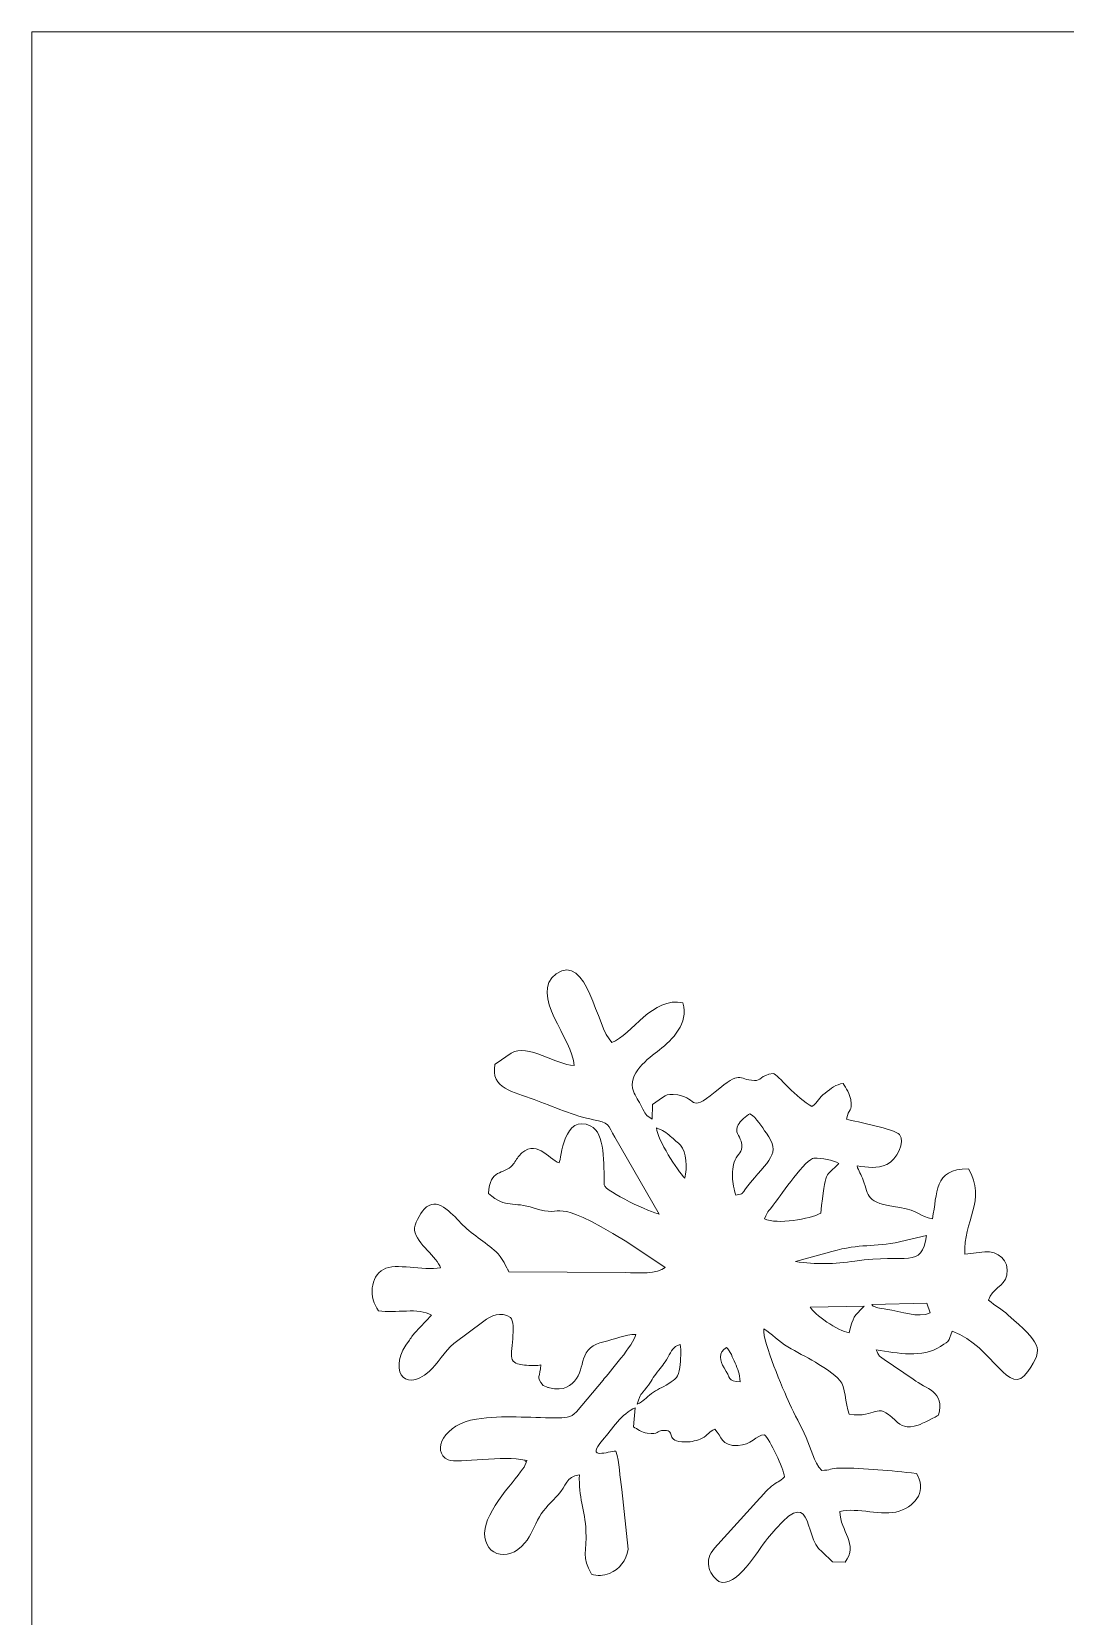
# Model space of a CAD drawing. Header units: millimetres. Extents: x -127 to 127, y -90 to 89.
# Drawn here: x -127 to -104.34, y 54.16 to 88.9 of the extents above; entities that cross this region are included whole.
import ezdxf

# ---------------------------------------------------------------- set-up
doc = ezdxf.new("R2010")
doc.units = ezdxf.units.MM
doc.header["$MEASUREMENT"] = 0
doc.layers.add('Layer 1', color=7, linetype='Continuous')

msp = doc.modelspace()

# ---------------------------------------------------------------- linework, layer by layer
at = {"layer": 'Layer 1', "color": 1, "lineweight": 20}
msp.add_lwpolyline([(-127, -88.9), (127, -88.9), (127, 88.9), (-127, 88.9), (-127, -88.9)], close=True, dxfattribs=at)
at = {"layer": 'Layer 1', "color": 1, "lineweight": 9}
for points, knots in [([(-115.1088, 66.2395), (-115.5089, 66.2485), (-116.1131, 66.7183), (-116.4917, 66.5108), (-116.4917, 66.5108), (-116.4917, 66.5108), (-116.8181, 66.2817), (-116.8181, 66.2817), (-116.8181, 66.2817), (-116.8236, 66.2779), (-116.8362, 66.2702), (-116.8436, 66.2625), (-116.8436, 66.2625), (-116.9573, 65.7278), (-116.4267, 65.6597), (-115.9863, 65.4933), (-115.9863, 65.4933), (-115.5956, 65.3456), (-115.0883, 65.126), (-114.6852, 65.0484), (-114.6852, 65.0484), (-114.3508, 64.9841), (-114.3604, 64.938), (-114.219, 64.6632), (-114.219, 64.6632), (-114.219, 64.6632), (-113.2476, 62.9811), (-113.2476, 62.9811), (-113.2476, 62.9811), (-113.401, 62.9969), (-114.4167, 63.4714), (-114.4523, 63.6206), (-114.4523, 63.6206), (-114.4523, 64.0711), (-114.4298, 64.7584), (-114.7425, 64.9104), (-114.7425, 64.9104), (-115.3324, 65.1971), (-115.3924, 64.1967), (-115.4357, 64.1016), (-115.4357, 64.1016), (-115.6748, 64.1798), (-115.9526, 64.6732), (-116.3198, 64.2525), (-116.3198, 64.2525), (-116.3592, 64.2073), (-116.4163, 64.0983), (-116.4583, 64.0517), (-116.4583, 64.0517), (-116.6544, 63.8344), (-116.9599, 63.984), (-116.984, 63.4305), (-116.984, 63.4305), (-116.5829, 63.0862), (-116.4553, 63.2691), (-115.9876, 63.1106), (-115.9876, 63.1106), (-115.2508, 62.8607), (-115.7049, 63.4373), (-113.9567, 62.3719), (-113.9567, 62.3719), (-113.9567, 62.3719), (-113.1099, 61.8089), (-113.1099, 61.8089), (-113.1099, 61.8089), (-113.292, 61.663), (-113.6991, 61.6842), (-113.984, 61.6999), (-113.984, 61.6999), (-113.984, 61.6999), (-116.5416, 61.7151), (-116.5416, 61.7151), (-116.5416, 61.7151), (-116.5495, 61.7384), (-116.5594, 61.7631), (-116.5621, 61.7567), (-116.5621, 61.7567), (-116.563, 61.7543), (-116.6979, 62.0515), (-116.8152, 62.1519), (-116.8152, 62.1519), (-117.0611, 62.3622), (-117.3761, 62.5588), (-117.5913, 62.7816), (-117.5913, 62.7816), (-117.8004, 62.9981), (-118.1251, 63.3926), (-118.3927, 63.0881), (-118.3927, 63.0881), (-118.4848, 62.9833), (-118.6241, 62.7523), (-118.6045, 62.6218), (-118.6045, 62.6218), (-118.56, 62.3268), (-118.1016, 62.0326), (-118.0388, 61.804), (-118.0388, 61.804), (-118.4239, 61.7302), (-119.0158, 61.9202), (-119.2883, 61.768), (-119.2883, 61.768), (-119.5869, 61.6012), (-119.6074, 61.1543), (-119.3974, 60.8578), (-119.3974, 60.8578), (-119.0337, 60.8018), (-118.508, 60.9368), (-118.2384, 60.7656), (-118.2384, 60.7656), (-118.2384, 60.7656), (-118.611, 60.3662), (-118.611, 60.3662), (-118.611, 60.3662), (-118.6545, 60.3104), (-118.6473, 60.3186), (-118.6838, 60.2691), (-118.6838, 60.2691), (-118.6912, 60.259), (-118.7118, 60.229), (-118.7195, 60.2191), (-118.7195, 60.2191), (-119.1942, 59.6068), (-118.8634, 59.0262), (-118.2846, 59.5283), (-118.2846, 59.5283), (-118.1013, 59.6874), (-117.9475, 59.9792), (-117.7482, 60.1416), (-117.7482, 60.1416), (-117.7482, 60.1416), (-117.0874, 60.631), (-117.0874, 60.631), (-117.0874, 60.631), (-116.9383, 60.7506), (-116.7132, 60.8561), (-116.5056, 60.7152), (-116.5056, 60.7152), (-116.3546, 60.5694), (-116.5368, 59.9221), (-116.464, 59.7899), (-116.464, 59.7899), (-116.4108, 59.6934), (-116.3079, 59.6817), (-116.1968, 59.6696), (-116.1968, 59.6696), (-116.0782, 59.6566), (-115.9049, 59.6478), (-115.8385, 59.6736), (-115.8385, 59.6736), (-115.8448, 59.4104), (-115.9626, 59.4168), (-115.7838, 59.2255), (-115.7838, 59.2255), (-115.7838, 59.2255), (-115.7178, 59.1942), (-115.7178, 59.1942), (-115.7178, 59.1942), (-115.7095, 59.1914), (-115.6942, 59.1843), (-115.6839, 59.1812), (-115.6839, 59.1812), (-115.6737, 59.1781), (-115.6608, 59.1737), (-115.6493, 59.1708), (-115.6493, 59.1708), (-115.021, 59.013), (-114.9507, 59.6582), (-114.9027, 59.8092), (-114.9027, 59.8092), (-114.8449, 59.9904), (-114.6972, 60.1331), (-114.4582, 60.1815), (-114.4582, 60.1815), (-114.2161, 60.2305), (-113.987, 60.3387), (-113.7592, 60.3429), (-113.7592, 60.3429), (-113.7928, 60.1226), (-114.3451, 59.5082), (-114.4755, 59.3357), (-114.4755, 59.3357), (-114.4755, 59.3357), (-115.0593, 58.6434), (-115.0593, 58.6434), (-115.0593, 58.6434), (-115.1768, 58.5127), (-115.3214, 58.5137), (-115.5177, 58.5137), (-115.5177, 58.5137), (-116.0991, 58.5137), (-116.6598, 58.5755), (-117.2493, 58.4867), (-117.2493, 58.4867), (-117.9552, 58.3803), (-118.2561, 57.7775), (-117.8733, 57.5935), (-117.8733, 57.5935), (-117.6407, 57.5077), (-116.6315, 57.6977), (-116.19, 57.585), (-116.19, 57.585), (-116.1603, 57.5022), (-116.1062, 57.6959), (-116.1876, 57.4709), (-116.1876, 57.4709), (-116.2452, 57.3117), (-116.9849, 56.5752), (-117.0615, 56.0874), (-117.0615, 56.0874), (-117.1502, 55.5226), (-116.5715, 55.3032), (-116.1879, 55.7694), (-116.1879, 55.7694), (-116.048, 55.9394), (-115.9891, 56.1358), (-115.8693, 56.3448), (-115.8693, 56.3448), (-115.7739, 56.5112), (-115.5885, 56.6909), (-115.4582, 56.8288), (-115.4582, 56.8288), (-115.2796, 57.018), (-115.2907, 57.2279), (-114.9922, 57.2649), (-114.9922, 57.2649), (-115.016, 56.7733), (-114.87, 56.4997), (-114.8492, 56.0334), (-114.8492, 56.0334), (-114.8293, 55.586), (-114.9456, 55.4601), (-114.7305, 55.0858), (-114.7305, 55.0858), (-114.5987, 55.0508), (-114.4688, 55.0423), (-114.3326, 55.102), (-114.3326, 55.102), (-114.1078, 55.2007), (-113.9735, 55.3847), (-113.9216, 55.632), (-113.9216, 55.632), (-113.9216, 55.632), (-114.0595, 56.9389), (-114.0595, 56.9389), (-114.0595, 56.9389), (-114.124, 57.2307), (-114.0931, 57.5267), (-114.1975, 57.7824), (-114.1975, 57.7824), (-114.3412, 57.7901), (-114.8806, 57.5646), (-114.484, 58.0263), (-114.484, 58.0263), (-114.2725, 58.2725), (-114.065, 58.6083), (-113.7695, 58.7328), (-113.7695, 58.7328), (-113.7695, 58.7328), (-113.8064, 58.3151), (-113.8064, 58.3151), (-113.8064, 58.3151), (-113.7282, 58.2681), (-113.6286, 58.1964), (-113.5037, 58.1767), (-113.5037, 58.1767), (-113.2309, 58.1336), (-113.3296, 58.2386), (-113.1319, 58.2386), (-113.1319, 58.2386), (-112.8464, 58.2386), (-113.1565, 57.9846), (-112.6633, 57.9846), (-112.6633, 57.9846), (-112.538, 57.9846), (-112.4021, 58.0136), (-112.3032, 58.0648), (-112.3032, 58.0648), (-112.166, 58.1357), (-112.1539, 58.2156), (-112.0243, 58.2612), (-112.0243, 58.2612), (-111.8623, 58.1083), (-111.8989, 57.8899), (-111.5144, 57.9049), (-111.5144, 57.9049), (-111.2295, 57.916), (-111.1161, 58.1348), (-110.9355, 58.1431), (-110.9355, 58.1431), (-110.8228, 58.0415), (-110.5087, 57.4009), (-110.498, 57.2215), (-110.498, 57.2215), (-110.6003, 57.1052), (-110.6582, 57.1158), (-110.7844, 57.012), (-110.7844, 57.012), (-110.8806, 56.933), (-110.9442, 56.8466), (-111.0385, 56.7547), (-111.0385, 56.7547), (-111.0385, 56.7547), (-112.0305, 55.6593), (-112.0305, 55.6593), (-112.0305, 55.6593), (-112.2693, 55.3719), (-112.1646, 55.1135), (-111.939, 54.9236), (-111.939, 54.9236), (-111.5453, 54.7723), (-111.0826, 55.6041), (-110.8728, 55.8646), (-110.8728, 55.8646), (-109.8137, 57.1801), (-110.1164, 55.9109), (-109.6739, 55.5756), (-109.6739, 55.5756), (-109.6739, 55.5756), (-109.4418, 55.3546), (-109.4418, 55.3546), (-109.4418, 55.3546), (-109.4418, 55.3546), (-109.1698, 55.3482), (-109.1698, 55.3482), (-109.1698, 55.3482), (-108.8699, 55.7371), (-109.2699, 56.0261), (-109.287, 56.4566), (-109.287, 56.4566), (-108.8937, 56.5607), (-108.3608, 56.3451), (-107.9811, 56.4678), (-107.9811, 56.4678), (-107.5787, 56.5979), (-107.3921, 56.9444), (-107.6045, 57.2964), (-107.6045, 57.2964), (-108.1766, 57.3538), (-108.7194, 57.413), (-109.2975, 57.413), (-109.2975, 57.413), (-109.4793, 57.413), (-109.496, 57.3578), (-109.6811, 57.3611), (-109.6811, 57.3611), (-109.8565, 57.5456), (-109.9162, 57.839), (-110.0205, 58.0826), (-110.0205, 58.0826), (-110.1315, 58.3417), (-110.2804, 58.5833), (-110.3865, 58.8256), (-110.3865, 58.8256), (-110.5282, 59.1493), (-110.9681, 60.1533), (-110.953, 60.4607), (-110.953, 60.4607), (-110.7707, 60.3554), (-110.6257, 60.1896), (-110.4208, 60.0686), (-110.4208, 60.0686), (-110.0566, 59.8536), (-109.5585, 59.629), (-109.2805, 59.3339), (-109.2805, 59.3339), (-109.1612, 59.2073), (-109.1674, 58.8348), (-109.0806, 58.5965), (-109.0806, 58.5965), (-108.454, 58.4925), (-108.5115, 58.895), (-108.0684, 58.4592), (-108.0684, 58.4592), (-107.9362, 58.3293), (-107.8261, 58.2737), (-107.5671, 58.3527), (-107.5671, 58.3527), (-107.4854, 58.3776), (-107.158, 58.5448), (-107.1209, 58.5695), (-107.1209, 58.5695), (-106.9766, 59.1045), (-107.3893, 59.1368), (-107.676, 59.3605), (-107.676, 59.3605), (-107.676, 59.3605), (-108.3101, 59.7921), (-108.3101, 59.7921), (-108.3101, 59.7921), (-108.4673, 59.8979), (-108.4083, 59.8593), (-108.488, 60.0055), (-108.488, 60.0055), (-108.0055, 59.9268), (-107.4751, 59.8183), (-107.0784, 60.0787), (-107.0784, 60.0787), (-106.8382, 60.2364), (-106.9236, 60.147), (-106.8224, 60.4158), (-106.8224, 60.4158), (-105.8939, 60.0703), (-105.5852, 58.9194), (-105.1618, 59.5282), (-105.1618, 59.5282), (-104.7884, 60.0651), (-104.9094, 60.1487), (-105.5905, 60.7667), (-105.5905, 60.7667), (-105.7335, 60.8964), (-105.881, 60.968), (-106.0225, 61.0931), (-106.0225, 61.0931), (-105.9468, 61.3606), (-105.6825, 61.3737), (-105.6232, 61.6423), (-105.6232, 61.6423), (-105.5499, 61.9745), (-105.8319, 62.1703), (-106.1024, 62.1545), (-106.1024, 62.1545), (-106.1024, 62.1545), (-106.5405, 62.1033), (-106.5405, 62.1033), (-106.5405, 62.1033), (-106.5929, 62.8198), (-106.0489, 63.2856), (-106.4659, 63.9746), (-106.4659, 63.9746), (-107.2377, 63.9655), (-107.1374, 63.4432), (-107.2549, 62.8782), (-107.2549, 62.8782), (-107.5379, 62.9219), (-107.55, 63.0616), (-107.9713, 63.1223), (-107.9713, 63.1223), (-108.7528, 63.235), (-108.6349, 63.3742), (-108.7691, 63.7224), (-108.7691, 63.7224), (-108.8209, 63.857), (-108.8726, 63.9202), (-108.9061, 64.0344), (-108.9061, 64.0344), (-108.6764, 64.0035), (-108.464, 63.9662), (-108.2546, 64.0694), (-108.2546, 64.0694), (-108.0432, 64.1735), (-107.8318, 64.5625), (-107.9774, 64.7236), (-107.9774, 64.7236), (-108.0881, 64.846), (-108.9089, 65.0018), (-109.1364, 65.0587), (-109.1364, 65.0587), (-109.0953, 65.309), (-109.0006, 65.2083), (-109.0441, 65.4884), (-109.0441, 65.4884), (-109.0618, 65.6022), (-109.1444, 65.7526), (-109.2124, 65.8391), (-109.2124, 65.8391), (-109.3733, 65.8304), (-109.477, 65.7288), (-109.6059, 65.6332), (-109.6059, 65.6332), (-109.7575, 65.5207), (-109.7477, 65.4402), (-109.8941, 65.3399), (-109.8941, 65.3399), (-110.2306, 65.5107), (-110.6492, 66.043), (-110.7461, 66.0637), (-110.7461, 66.0637), (-111.0263, 66.0255), (-111.016, 65.8949), (-111.157, 65.9049), (-111.157, 65.9049), (-111.5332, 65.9316), (-111.4344, 66.1441), (-112.018, 65.6595), (-112.018, 65.6595), (-112.6287, 65.1523), (-112.3626, 65.573), (-112.9359, 65.6009), (-112.9359, 65.6009), (-113.0553, 65.6068), (-113.086, 65.5914), (-113.1694, 65.5345), (-113.1694, 65.5345), (-113.1694, 65.5345), (-113.3875, 65.3808), (-113.3875, 65.3808), (-113.3875, 65.3808), (-113.3875, 65.3808), (-113.395, 65.0629), (-113.395, 65.0629), (-113.395, 65.0629), (-113.5622, 65.1601), (-113.5318, 65.1542), (-113.6305, 65.3383), (-113.6305, 65.3383), (-113.6927, 65.4544), (-113.7689, 65.5663), (-113.8103, 65.6735), (-113.8103, 65.6735), (-113.9555, 66.0485), (-113.4738, 66.3979), (-113.2368, 66.5817), (-113.2368, 66.5817), (-112.9587, 66.7975), (-112.5885, 67.1612), (-112.7245, 67.6074), (-112.7245, 67.6074), (-113.3844, 67.7631), (-113.8411, 66.9102), (-114.2822, 66.7423), (-114.2822, 66.7423), (-114.6171, 67.067), (-114.8246, 68.7288), (-115.5001, 68.2476), (-115.5001, 68.2476), (-116.1199, 67.8062), (-115.1245, 66.8028), (-115.1088, 66.2395)], [0, 0, 0, 0, 0.0075188, 0.0075188, 0.0075188, 0.0075188, 0.0150376, 0.0150376, 0.0150376, 0.0150376, 0.0225564, 0.0225564, 0.0225564, 0.0225564, 0.0300752, 0.0300752, 0.0300752, 0.0300752, 0.037594, 0.037594, 0.037594, 0.037594, 0.0451128, 0.0451128, 0.0451128, 0.0451128, 0.0526316, 0.0526316, 0.0526316, 0.0526316, 0.0601504, 0.0601504, 0.0601504, 0.0601504, 0.0676692, 0.0676692, 0.0676692, 0.0676692, 0.075188, 0.075188, 0.075188, 0.075188, 0.0827068, 0.0827068, 0.0827068, 0.0827068, 0.0902256, 0.0902256, 0.0902256, 0.0902256, 0.0977444, 0.0977444, 0.0977444, 0.0977444, 0.1052632, 0.1052632, 0.1052632, 0.1052632, 0.112782, 0.112782, 0.112782, 0.112782, 0.1203008, 0.1203008, 0.1203008, 0.1203008, 0.1278195, 0.1278195, 0.1278195, 0.1278195, 0.1353383, 0.1353383, 0.1353383, 0.1353383, 0.1428571, 0.1428571, 0.1428571, 0.1428571, 0.1503759, 0.1503759, 0.1503759, 0.1503759, 0.1578947, 0.1578947, 0.1578947, 0.1578947, 0.1654135, 0.1654135, 0.1654135, 0.1654135, 0.1729323, 0.1729323, 0.1729323, 0.1729323, 0.1804511, 0.1804511, 0.1804511, 0.1804511, 0.1879699, 0.1879699, 0.1879699, 0.1879699, 0.1954887, 0.1954887, 0.1954887, 0.1954887, 0.2030075, 0.2030075, 0.2030075, 0.2030075, 0.2105263, 0.2105263, 0.2105263, 0.2105263, 0.2180451, 0.2180451, 0.2180451, 0.2180451, 0.2255639, 0.2255639, 0.2255639, 0.2255639, 0.2330827, 0.2330827, 0.2330827, 0.2330827, 0.2406015, 0.2406015, 0.2406015, 0.2406015, 0.2481203, 0.2481203, 0.2481203, 0.2481203, 0.2556391, 0.2556391, 0.2556391, 0.2556391, 0.2631579, 0.2631579, 0.2631579, 0.2631579, 0.2706767, 0.2706767, 0.2706767, 0.2706767, 0.2781955, 0.2781955, 0.2781955, 0.2781955, 0.2857143, 0.2857143, 0.2857143, 0.2857143, 0.2932331, 0.2932331, 0.2932331, 0.2932331, 0.3007519, 0.3007519, 0.3007519, 0.3007519, 0.3082707, 0.3082707, 0.3082707, 0.3082707, 0.3157895, 0.3157895, 0.3157895, 0.3157895, 0.3233083, 0.3233083, 0.3233083, 0.3233083, 0.3308271, 0.3308271, 0.3308271, 0.3308271, 0.3383459, 0.3383459, 0.3383459, 0.3383459, 0.3458647, 0.3458647, 0.3458647, 0.3458647, 0.3533835, 0.3533835, 0.3533835, 0.3533835, 0.3609023, 0.3609023, 0.3609023, 0.3609023, 0.3684211, 0.3684211, 0.3684211, 0.3684211, 0.3759398, 0.3759398, 0.3759398, 0.3759398, 0.3834586, 0.3834586, 0.3834586, 0.3834586, 0.3909774, 0.3909774, 0.3909774, 0.3909774, 0.3984962, 0.3984962, 0.3984962, 0.3984962, 0.406015, 0.406015, 0.406015, 0.406015, 0.4135338, 0.4135338, 0.4135338, 0.4135338, 0.4210526, 0.4210526, 0.4210526, 0.4210526, 0.4285714, 0.4285714, 0.4285714, 0.4285714, 0.4360902, 0.4360902, 0.4360902, 0.4360902, 0.443609, 0.443609, 0.443609, 0.443609, 0.4511278, 0.4511278, 0.4511278, 0.4511278, 0.4586466, 0.4586466, 0.4586466, 0.4586466, 0.4661654, 0.4661654, 0.4661654, 0.4661654, 0.4736842, 0.4736842, 0.4736842, 0.4736842, 0.481203, 0.481203, 0.481203, 0.481203, 0.4887218, 0.4887218, 0.4887218, 0.4887218, 0.4962406, 0.4962406, 0.4962406, 0.4962406, 0.5037594, 0.5037594, 0.5037594, 0.5037594, 0.5112782, 0.5112782, 0.5112782, 0.5112782, 0.518797, 0.518797, 0.518797, 0.518797, 0.5263158, 0.5263158, 0.5263158, 0.5263158, 0.5338346, 0.5338346, 0.5338346, 0.5338346, 0.5413534, 0.5413534, 0.5413534, 0.5413534, 0.5488722, 0.5488722, 0.5488722, 0.5488722, 0.556391, 0.556391, 0.556391, 0.556391, 0.5639098, 0.5639098, 0.5639098, 0.5639098, 0.5714286, 0.5714286, 0.5714286, 0.5714286, 0.5789474, 0.5789474, 0.5789474, 0.5789474, 0.5864662, 0.5864662, 0.5864662, 0.5864662, 0.593985, 0.593985, 0.593985, 0.593985, 0.6015038, 0.6015038, 0.6015038, 0.6015038, 0.6090226, 0.6090226, 0.6090226, 0.6090226, 0.6165414, 0.6165414, 0.6165414, 0.6165414, 0.6240602, 0.6240602, 0.6240602, 0.6240602, 0.6315789, 0.6315789, 0.6315789, 0.6315789, 0.6390977, 0.6390977, 0.6390977, 0.6390977, 0.6466165, 0.6466165, 0.6466165, 0.6466165, 0.6541353, 0.6541353, 0.6541353, 0.6541353, 0.6616541, 0.6616541, 0.6616541, 0.6616541, 0.6691729, 0.6691729, 0.6691729, 0.6691729, 0.6766917, 0.6766917, 0.6766917, 0.6766917, 0.6842105, 0.6842105, 0.6842105, 0.6842105, 0.6917293, 0.6917293, 0.6917293, 0.6917293, 0.6992481, 0.6992481, 0.6992481, 0.6992481, 0.7067669, 0.7067669, 0.7067669, 0.7067669, 0.7142857, 0.7142857, 0.7142857, 0.7142857, 0.7218045, 0.7218045, 0.7218045, 0.7218045, 0.7293233, 0.7293233, 0.7293233, 0.7293233, 0.7368421, 0.7368421, 0.7368421, 0.7368421, 0.7443609, 0.7443609, 0.7443609, 0.7443609, 0.7518797, 0.7518797, 0.7518797, 0.7518797, 0.7593985, 0.7593985, 0.7593985, 0.7593985, 0.7669173, 0.7669173, 0.7669173, 0.7669173, 0.7744361, 0.7744361, 0.7744361, 0.7744361, 0.7819549, 0.7819549, 0.7819549, 0.7819549, 0.7894737, 0.7894737, 0.7894737, 0.7894737, 0.7969925, 0.7969925, 0.7969925, 0.7969925, 0.8045113, 0.8045113, 0.8045113, 0.8045113, 0.8120301, 0.8120301, 0.8120301, 0.8120301, 0.8195489, 0.8195489, 0.8195489, 0.8195489, 0.8270677, 0.8270677, 0.8270677, 0.8270677, 0.8345865, 0.8345865, 0.8345865, 0.8345865, 0.8421053, 0.8421053, 0.8421053, 0.8421053, 0.8496241, 0.8496241, 0.8496241, 0.8496241, 0.8571429, 0.8571429, 0.8571429, 0.8571429, 0.8646617, 0.8646617, 0.8646617, 0.8646617, 0.8721805, 0.8721805, 0.8721805, 0.8721805, 0.8796992, 0.8796992, 0.8796992, 0.8796992, 0.887218, 0.887218, 0.887218, 0.887218, 0.8947368, 0.8947368, 0.8947368, 0.8947368, 0.9022556, 0.9022556, 0.9022556, 0.9022556, 0.9097744, 0.9097744, 0.9097744, 0.9097744, 0.9172932, 0.9172932, 0.9172932, 0.9172932, 0.924812, 0.924812, 0.924812, 0.924812, 0.9323308, 0.9323308, 0.9323308, 0.9323308, 0.9398496, 0.9398496, 0.9398496, 0.9398496, 0.9473684, 0.9473684, 0.9473684, 0.9473684, 0.9548872, 0.9548872, 0.9548872, 0.9548872, 0.962406, 0.962406, 0.962406, 0.962406, 0.9699248, 0.9699248, 0.9699248, 0.9699248, 0.9774436, 0.9774436, 0.9774436, 0.9774436, 0.9849624, 0.9849624, 0.9849624, 0.9849624, 1, 1, 1, 1]), ([(-111.5121, 64.9384), (-111.472, 65.0154), (-111.3253, 65.1363), (-111.2574, 65.1808), (-111.2574, 65.1808), (-111.0986, 65.0843), (-111.0026, 64.8987), (-110.8926, 64.7511), (-110.8926, 64.7511), (-110.5571, 64.3011), (-110.8397, 64.1759), (-111.3293, 63.5642), (-111.3293, 63.5642), (-111.4522, 63.4107), (-111.3722, 63.429), (-111.5651, 63.3959), (-111.5651, 63.3959), (-111.5983, 63.5052), (-111.6372, 63.6692), (-111.6372, 63.791), (-111.6372, 63.791), (-111.6372, 63.9432), (-111.6278, 64.0973), (-111.5544, 64.2161), (-111.5544, 64.2161), (-111.4827, 64.3322), (-111.3896, 64.3592), (-111.4494, 64.5781), (-111.4494, 64.5781), (-111.4834, 64.7028), (-111.596, 64.7771), (-111.5121, 64.9384)], [0, 0, 0, 0, 0.1111111, 0.1111111, 0.1111111, 0.1111111, 0.2222222, 0.2222222, 0.2222222, 0.2222222, 0.3333333, 0.3333333, 0.3333333, 0.3333333, 0.4444444, 0.4444444, 0.4444444, 0.4444444, 0.5555556, 0.5555556, 0.5555556, 0.5555556, 0.6666667, 0.6666667, 0.6666667, 0.6666667, 0.7777778, 0.7777778, 0.7777778, 0.7777778, 1, 1, 1, 1]), ([(-111.6372, 63.791), (-111.6372, 63.6692), (-111.5983, 63.5052), (-111.5651, 63.3959), (-111.5651, 63.3959), (-111.3722, 63.429), (-111.4522, 63.4107), (-111.3293, 63.5642), (-111.3293, 63.5642), (-110.8397, 64.1759), (-110.5571, 64.3011), (-110.8926, 64.7511), (-110.8926, 64.7511), (-111.0026, 64.8987), (-111.0986, 65.0843), (-111.2574, 65.1808), (-111.2574, 65.1808), (-111.3253, 65.1363), (-111.472, 65.0154), (-111.5121, 64.9384), (-111.5121, 64.9384), (-111.596, 64.7771), (-111.4834, 64.7028), (-111.4494, 64.5781), (-111.4494, 64.5781), (-111.3896, 64.3592), (-111.4827, 64.3322), (-111.5544, 64.2161), (-111.5544, 64.2161), (-111.6278, 64.0973), (-111.6372, 63.9432), (-111.6372, 63.791)], [0, 0, 0, 0, 0.1111111, 0.1111111, 0.1111111, 0.1111111, 0.2222222, 0.2222222, 0.2222222, 0.2222222, 0.3333333, 0.3333333, 0.3333333, 0.3333333, 0.4444444, 0.4444444, 0.4444444, 0.4444444, 0.5555556, 0.5555556, 0.5555556, 0.5555556, 0.6666667, 0.6666667, 0.6666667, 0.6666667, 0.7777778, 0.7777778, 0.7777778, 0.7777778, 1, 1, 1, 1]), ([(-112.7763, 64.4877), (-112.6486, 64.3396), (-112.6252, 63.9927), (-112.6816, 63.7684), (-112.6816, 63.7684), (-112.8405, 63.937), (-113.2836, 64.5977), (-113.3025, 64.8673), (-113.3025, 64.8673), (-113.1728, 64.8214), (-113.0829, 64.7638), (-113.0006, 64.6897), (-113.0006, 64.6897), (-112.9187, 64.6161), (-112.8236, 64.5426), (-112.7763, 64.4877)], [0, 0, 0, 0, 0.2, 0.2, 0.2, 0.2, 0.4, 0.4, 0.4, 0.4, 0.6, 0.6, 0.6, 0.6, 1, 1, 1, 1]), ([(-112.6816, 63.7684), (-112.6252, 63.9927), (-112.6486, 64.3396), (-112.7763, 64.4877), (-112.7763, 64.4877), (-112.8236, 64.5426), (-112.9187, 64.6161), (-113.0006, 64.6897), (-113.0006, 64.6897), (-113.0829, 64.7638), (-113.1728, 64.8214), (-113.3025, 64.8673), (-113.3025, 64.8673), (-113.2836, 64.5977), (-112.8405, 63.937), (-112.6816, 63.7684)], [0, 0, 0, 0, 0.2, 0.2, 0.2, 0.2, 0.4, 0.4, 0.4, 0.4, 0.6, 0.6, 0.6, 0.6, 1, 1, 1, 1]), ([(-110.9382, 62.8742), (-110.8477, 63.0735), (-110.8419, 63.0448), (-110.7011, 63.2341), (-110.7011, 63.2341), (-110.5825, 63.3935), (-110.0076, 64.2077), (-109.8515, 64.2077), (-109.8515, 64.2077), (-109.6773, 64.2077), (-109.4318, 64.1692), (-109.3063, 64.0893), (-109.3063, 64.0893), (-109.5928, 63.7874), (-109.6012, 63.9822), (-109.6994, 62.9992), (-109.6994, 62.9992), (-109.9437, 62.8681), (-110.6567, 62.7478), (-110.9382, 62.8742)], [0, 0, 0, 0, 0.1666667, 0.1666667, 0.1666667, 0.1666667, 0.3333333, 0.3333333, 0.3333333, 0.3333333, 0.5, 0.5, 0.5, 0.5, 0.6666667, 0.6666667, 0.6666667, 0.6666667, 1, 1, 1, 1]), ([(-110.9382, 62.8742), (-110.6567, 62.7478), (-109.9437, 62.8681), (-109.6994, 62.9992), (-109.6994, 62.9992), (-109.6012, 63.9822), (-109.5928, 63.7874), (-109.3063, 64.0893), (-109.3063, 64.0893), (-109.4318, 64.1692), (-109.6773, 64.2077), (-109.8515, 64.2077), (-109.8515, 64.2077), (-110.0076, 64.2077), (-110.5825, 63.3935), (-110.7011, 63.2341), (-110.7011, 63.2341), (-110.8419, 63.0448), (-110.8477, 63.0735), (-110.9382, 62.8742)], [0, 0, 0, 0, 0.1666667, 0.1666667, 0.1666667, 0.1666667, 0.3333333, 0.3333333, 0.3333333, 0.3333333, 0.5, 0.5, 0.5, 0.5, 0.6666667, 0.6666667, 0.6666667, 0.6666667, 1, 1, 1, 1]), ([(-109.5872, 62.1216), (-108.8916, 62.3416), (-108.6239, 62.2521), (-108.0738, 62.3472), (-108.0738, 62.3472), (-108.0738, 62.3472), (-107.3825, 62.5122), (-107.3825, 62.5122), (-107.3825, 62.5122), (-107.492, 61.7564), (-107.8005, 62.1207), (-108.9539, 61.9502), (-108.9539, 61.9502), (-109.3975, 61.8847), (-109.8017, 61.8721), (-110.2586, 61.9374), (-110.2586, 61.9374), (-110.2586, 61.9374), (-109.5872, 62.1216), (-109.5872, 62.1216)], [0, 0, 0, 0, 0.1666667, 0.1666667, 0.1666667, 0.1666667, 0.3333333, 0.3333333, 0.3333333, 0.3333333, 0.5, 0.5, 0.5, 0.5, 0.6666667, 0.6666667, 0.6666667, 0.6666667, 1, 1, 1, 1]), ([(-110.2586, 61.9374), (-109.8017, 61.8721), (-109.3975, 61.8847), (-108.9539, 61.9502), (-108.9539, 61.9502), (-107.8005, 62.1207), (-107.492, 61.7564), (-107.3825, 62.5122), (-107.3825, 62.5122), (-107.3825, 62.5122), (-108.0738, 62.3472), (-108.0738, 62.3472), (-108.0738, 62.3472), (-108.6239, 62.2521), (-108.8916, 62.3416), (-109.5872, 62.1216), (-109.5872, 62.1216), (-109.5872, 62.1216), (-110.2586, 61.9374), (-110.2586, 61.9374)], [0, 0, 0, 0, 0.1666667, 0.1666667, 0.1666667, 0.1666667, 0.3333333, 0.3333333, 0.3333333, 0.3333333, 0.5, 0.5, 0.5, 0.5, 0.6666667, 0.6666667, 0.6666667, 0.6666667, 1, 1, 1, 1]), ([(-108.7483, 60.9619), (-108.993, 60.7105), (-108.9754, 60.7605), (-109.0806, 60.3782), (-109.0806, 60.3782), (-109.3189, 60.4071), (-109.8555, 60.7922), (-109.933, 60.9364), (-109.933, 60.9364), (-109.933, 60.9364), (-108.7483, 60.9619), (-108.7483, 60.9619)], [0, 0, 0, 0, 0.25, 0.25, 0.25, 0.25, 0.5, 0.5, 0.5, 0.5, 1, 1, 1, 1]), ([(-109.933, 60.9364), (-109.8555, 60.7922), (-109.3189, 60.4071), (-109.0806, 60.3782), (-109.0806, 60.3782), (-108.9754, 60.7605), (-108.993, 60.7105), (-108.7483, 60.9619), (-108.7483, 60.9619), (-108.7483, 60.9619), (-109.933, 60.9364), (-109.933, 60.9364)], [0, 0, 0, 0, 0.25, 0.25, 0.25, 0.25, 0.5, 0.5, 0.5, 0.5, 1, 1, 1, 1]), ([(-108.5517, 60.9626), (-108.5575, 60.9767), (-108.5729, 60.9736), (-108.5835, 60.9973), (-108.5835, 60.9973), (-108.5835, 60.9973), (-107.3774, 61.0302), (-107.3774, 61.0302), (-107.3774, 61.0302), (-107.3774, 61.0302), (-107.3041, 60.8132), (-107.3041, 60.8132), (-107.3041, 60.8132), (-107.5714, 60.7003), (-107.9246, 60.8366), (-108.2732, 60.8955), (-108.2732, 60.8955), (-108.3188, 60.9032), (-108.4134, 60.915), (-108.452, 60.9248), (-108.452, 60.9248), (-108.452, 60.9248), (-108.5517, 60.9626), (-108.5517, 60.9626)], [0, 0, 0, 0, 0.1428571, 0.1428571, 0.1428571, 0.1428571, 0.2857143, 0.2857143, 0.2857143, 0.2857143, 0.4285714, 0.4285714, 0.4285714, 0.4285714, 0.5714286, 0.5714286, 0.5714286, 0.5714286, 0.7142857, 0.7142857, 0.7142857, 0.7142857, 1, 1, 1, 1]), ([(-108.5835, 60.9973), (-108.5729, 60.9736), (-108.5575, 60.9767), (-108.5517, 60.9626), (-108.5517, 60.9626), (-108.5517, 60.9626), (-108.452, 60.9248), (-108.452, 60.9248), (-108.452, 60.9248), (-108.4134, 60.915), (-108.3188, 60.9032), (-108.2732, 60.8955), (-108.2732, 60.8955), (-107.9246, 60.8366), (-107.5714, 60.7003), (-107.3041, 60.8132), (-107.3041, 60.8132), (-107.3041, 60.8132), (-107.3774, 61.0302), (-107.3774, 61.0302), (-107.3774, 61.0302), (-107.3774, 61.0302), (-108.5835, 60.9973), (-108.5835, 60.9973)], [0, 0, 0, 0, 0.1428571, 0.1428571, 0.1428571, 0.1428571, 0.2857143, 0.2857143, 0.2857143, 0.2857143, 0.4285714, 0.4285714, 0.4285714, 0.4285714, 0.5714286, 0.5714286, 0.5714286, 0.5714286, 0.7142857, 0.7142857, 0.7142857, 0.7142857, 1, 1, 1, 1]), ([(-113.7275, 58.81), (-113.6392, 59.095), (-113.669, 58.9717), (-113.5132, 59.1854), (-113.5132, 59.1854), (-113.4175, 59.3168), (-113.3766, 59.402), (-113.2862, 59.5135), (-113.2862, 59.5135), (-113.1894, 59.6329), (-113.1408, 59.6926), (-113.0545, 59.837), (-113.0545, 59.837), (-112.964, 59.9884), (-112.9497, 60.0725), (-112.7853, 60.1223), (-112.7853, 60.1223), (-112.7461, 59.9894), (-112.7757, 59.7893), (-112.7945, 59.6153), (-112.7945, 59.6153), (-112.8179, 59.3998), (-112.8844, 59.365), (-113.0355, 59.2635), (-113.0355, 59.2635), (-113.1791, 59.1671), (-113.2938, 59.1395), (-113.4141, 59.0448), (-113.4141, 59.0448), (-113.5352, 58.9494), (-113.5844, 58.8804), (-113.7275, 58.81)], [0, 0, 0, 0, 0.1111111, 0.1111111, 0.1111111, 0.1111111, 0.2222222, 0.2222222, 0.2222222, 0.2222222, 0.3333333, 0.3333333, 0.3333333, 0.3333333, 0.4444444, 0.4444444, 0.4444444, 0.4444444, 0.5555556, 0.5555556, 0.5555556, 0.5555556, 0.6666667, 0.6666667, 0.6666667, 0.6666667, 0.7777778, 0.7777778, 0.7777778, 0.7777778, 1, 1, 1, 1]), ([(-113.7275, 58.81), (-113.5844, 58.8804), (-113.5352, 58.9494), (-113.4141, 59.0448), (-113.4141, 59.0448), (-113.2938, 59.1395), (-113.1791, 59.1671), (-113.0355, 59.2635), (-113.0355, 59.2635), (-112.8844, 59.365), (-112.8179, 59.3998), (-112.7945, 59.6153), (-112.7945, 59.6153), (-112.7757, 59.7893), (-112.7461, 59.9894), (-112.7853, 60.1223), (-112.7853, 60.1223), (-112.9497, 60.0725), (-112.964, 59.9884), (-113.0545, 59.837), (-113.0545, 59.837), (-113.1408, 59.6926), (-113.1894, 59.6329), (-113.2862, 59.5135), (-113.2862, 59.5135), (-113.3766, 59.402), (-113.4175, 59.3168), (-113.5132, 59.1854), (-113.5132, 59.1854), (-113.669, 58.9717), (-113.6392, 59.095), (-113.7275, 58.81)], [0, 0, 0, 0, 0.1111111, 0.1111111, 0.1111111, 0.1111111, 0.2222222, 0.2222222, 0.2222222, 0.2222222, 0.3333333, 0.3333333, 0.3333333, 0.3333333, 0.4444444, 0.4444444, 0.4444444, 0.4444444, 0.5555556, 0.5555556, 0.5555556, 0.5555556, 0.6666667, 0.6666667, 0.6666667, 0.6666667, 0.7777778, 0.7777778, 0.7777778, 0.7777778, 1, 1, 1, 1]), ([(-111.8189, 59.6074), (-111.9159, 59.7537), (-111.9576, 59.9496), (-111.7686, 60.0547), (-111.7686, 60.0547), (-111.6812, 59.9763), (-111.6342, 59.8307), (-111.5816, 59.7149), (-111.5816, 59.7149), (-111.5199, 59.579), (-111.474, 59.4812), (-111.4683, 59.3046), (-111.4683, 59.3046), (-111.7443, 59.3046), (-111.6736, 59.3883), (-111.8189, 59.6074)], [0, 0, 0, 0, 0.2, 0.2, 0.2, 0.2, 0.4, 0.4, 0.4, 0.4, 0.6, 0.6, 0.6, 0.6, 1, 1, 1, 1]), ([(-111.4683, 59.3046), (-111.474, 59.4812), (-111.5199, 59.579), (-111.5816, 59.7149), (-111.5816, 59.7149), (-111.6342, 59.8307), (-111.6812, 59.9763), (-111.7686, 60.0547), (-111.7686, 60.0547), (-111.9576, 59.9496), (-111.9159, 59.7537), (-111.8189, 59.6074), (-111.8189, 59.6074), (-111.6736, 59.3883), (-111.7443, 59.3046), (-111.4683, 59.3046)], [0, 0, 0, 0, 0.2, 0.2, 0.2, 0.2, 0.4, 0.4, 0.4, 0.4, 0.6, 0.6, 0.6, 0.6, 1, 1, 1, 1])]:
    msp.add_open_spline(points, degree=3, knots=knots, dxfattribs=at)

doc.saveas('drawing.dxf')
